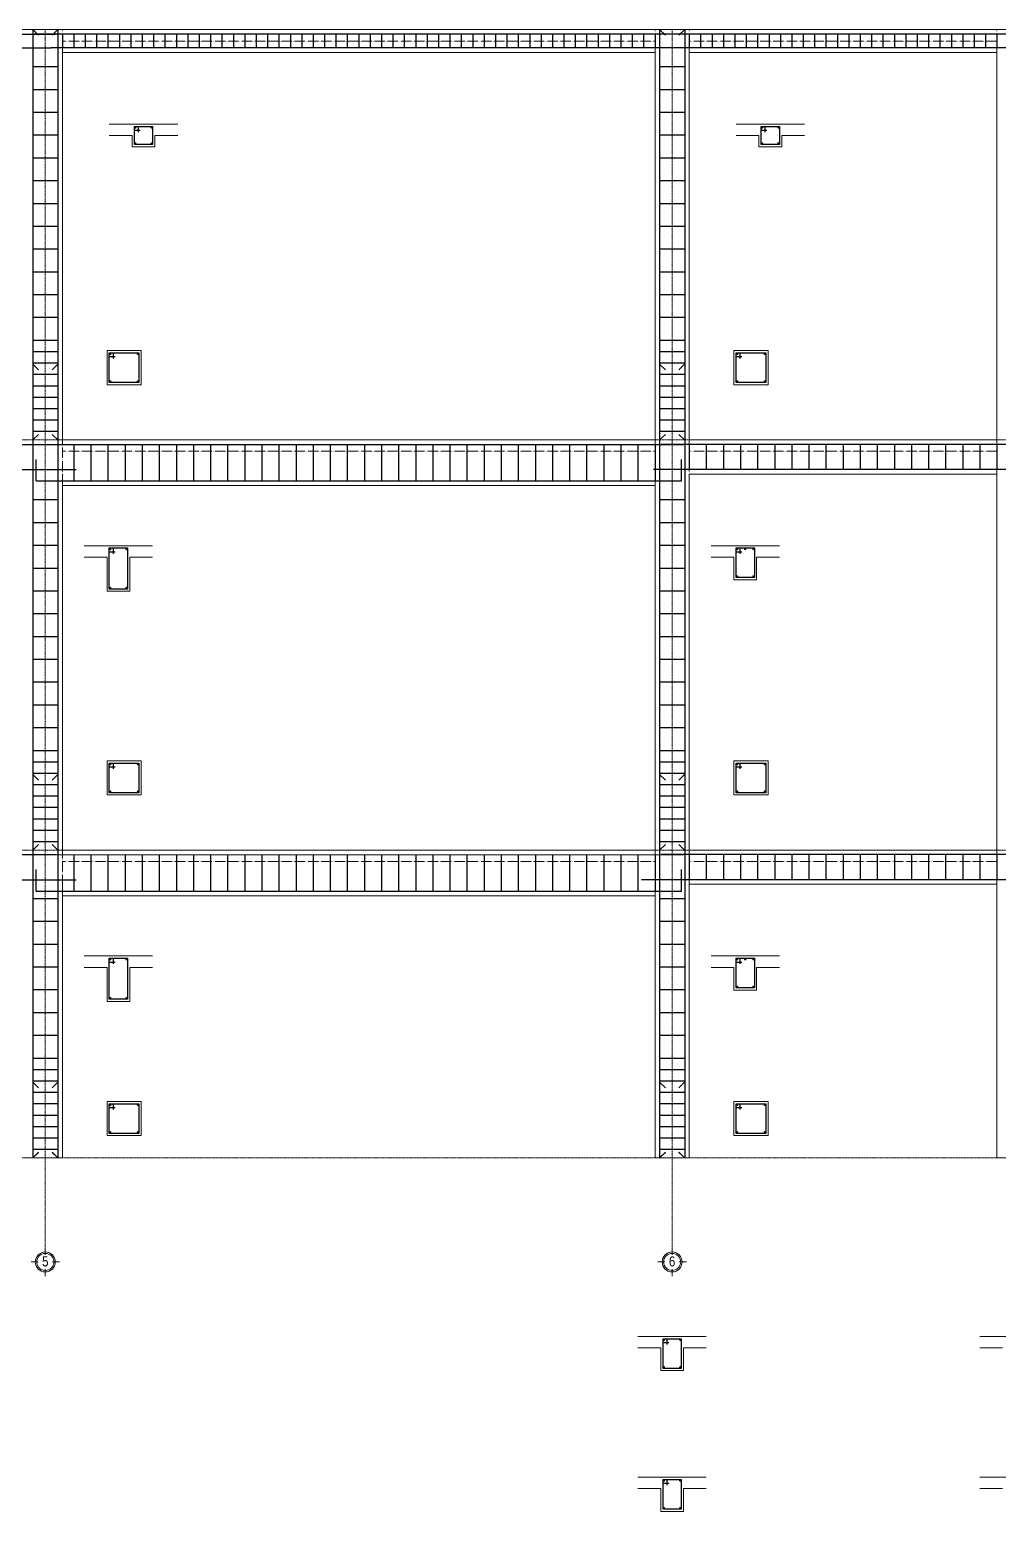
# Model space of a CAD drawing. Extents: x -79995 to 347433, y -157641 to 104789.
# Drawn here: x -53620 to -45120, y 1979 to 14981 of the extents above; entities that cross this region are included whole.
import ezdxf
from ezdxf.enums import TextEntityAlignment as Align

# ---------------------------------------------------------------- set-up
doc = ezdxf.new("R2010")
doc.units = 0
doc.linetypes.add('ACAD_ISO03W100', pattern=[30, 12, -18])
doc.linetypes.add('ACAD_ISO10W100', pattern=[18, 12, -3, 0, -3])
for name, color, linetype, lineweight in [('NÉT KHUẤT KC', 4, 'CONTINUOUS', 9), ('NÉT THẤY KC', 7, 'CONTINUOUS', 20), ('NÉT ĐẬM Cốt thép - các nét cần nhấn mạnh', 1, 'CONTINUOUS', 30), ('TEN TRUC', 3, 'CONTINUOUS', 18), ('TRUC', 24, 'CONTINUOUS', 0)]:
    doc.layers.add(name, color=color, linetype=linetype, lineweight=lineweight)
doc.layers.add('TAGS', color=60, linetype='CONTINUOUS')
doc.styles.add('VNI-HELVE-CONDENSEN', font='')
doc.styles.get('VNI-HELVE-CONDENSEN').set_extended_font_data('VNI-Helve-Condense')

# ---------------------------------------------------------------- blocks, each defined once
blk = doc.blocks.new('A$Ca5e4a220')
at = {"layer": 'NÉT ĐẬM Cốt thép - các nét cần nhấn mạnh'}
for p, q in [((51, 9900), (0, 9852)), ((51, 9900), (51, 0)), ((51, 0), (0, 48))]:
    blk.add_line(p, q, dxfattribs=at)
blk = doc.blocks.new('*U2139')
at = {"layer": 'NÉT ĐẬM Cốt thép - các nét cần nhấn mạnh'}
blk.add_line((-110, 0), (110, 0), dxfattribs=at)
blk = doc.blocks.new('*U2140')
at = {"layer": 'NÉT ĐẬM Cốt thép - các nét cần nhấn mạnh', "color": 0, "linetype": 'ByBlock', "lineweight": -2, "transparency": 16777216}
for p in [(0, 2200), (0, 2000), (0, 1800), (0, 1600), (0, 1400), (0, 1200), (0, 1000), (0, 800), (0, 600), (0, 400), (0, 200), (0, 0)]:
    blk.add_blockref('*U2139', p, dxfattribs=at)
blk = doc.blocks.new('*U2141')
at = {"layer": 'NÉT ĐẬM Cốt thép - các nét cần nhấn mạnh'}
blk.add_line((-110, 0), (110, 0), dxfattribs=at)
blk = doc.blocks.new('*U2142')
at = {"layer": 'NÉT ĐẬM Cốt thép - các nét cần nhấn mạnh', "color": 0, "linetype": 'ByBlock', "lineweight": -2, "transparency": 16777216}
for p in [(0, 600), (0, 400), (0, 200), (0, 0)]:
    blk.add_blockref('*U2141', p, dxfattribs=at)
blk = doc.blocks.new('*U2145')
at = {"layer": 'NÉT ĐẬM Cốt thép - các nét cần nhấn mạnh'}
blk.add_line((-110, 0), (110, 0), dxfattribs=at)
blk = doc.blocks.new('*U2146')
at = {"layer": 'NÉT ĐẬM Cốt thép - các nét cần nhấn mạnh', "color": 0, "linetype": 'ByBlock', "lineweight": -2, "transparency": 16777216}
for p in [(0, 3000), (0, 2800), (0, 2600), (0, 2400), (0, 2200), (0, 2000), (0, 1800), (0, 1600), (0, 1400), (0, 1200), (0, 1000), (0, 800), (0, 600), (0, 400), (0, 200), (0, 0)]:
    blk.add_blockref('*U2145', p, dxfattribs=at)
blk = doc.blocks.new('*U2147')
at = {"layer": 'NÉT ĐẬM Cốt thép - các nét cần nhấn mạnh'}
blk.add_line((-110, 0), (110, 0), dxfattribs=at)
blk = doc.blocks.new('*U2148')
at = {"layer": 'NÉT ĐẬM Cốt thép - các nét cần nhấn mạnh', "color": 0, "linetype": 'ByBlock', "lineweight": -2, "transparency": 16777216}
for p in [(0, 600), (0, 400), (0, 200), (0, 0)]:
    blk.add_blockref('*U2147', p, dxfattribs=at)
blk = doc.blocks.new('*U2137')
at = {"layer": 'NÉT ĐẬM Cốt thép - các nét cần nhấn mạnh'}
blk.add_line((-110, 0), (110, 0), dxfattribs=at)
blk = doc.blocks.new('*U2138')
at = {"layer": 'NÉT ĐẬM Cốt thép - các nét cần nhấn mạnh', "color": 0, "linetype": 'ByBlock', "lineweight": -2, "transparency": 16777216}
for p in [(0, 3200), (0, 3000), (0, 2800), (0, 2600), (0, 2400), (0, 2200), (0, 2000), (0, 1800), (0, 1600), (0, 1400), (0, 1200), (0, 1000), (0, 800), (0, 600), (0, 400), (0, 200), (0, 0)]:
    blk.add_blockref('*U2137', p, dxfattribs=at)
blk = doc.blocks.new('*U2143')
at = {"layer": 'NÉT ĐẬM Cốt thép - các nét cần nhấn mạnh'}
blk.add_line((-110, 0), (110, 0), dxfattribs=at)
blk = doc.blocks.new('*U2144')
at = {"layer": 'NÉT ĐẬM Cốt thép - các nét cần nhấn mạnh', "color": 0, "linetype": 'ByBlock', "lineweight": -2, "transparency": 16777216}
for p in [(0, 600), (0, 400), (0, 200), (0, 0)]:
    blk.add_blockref('*U2143', p, dxfattribs=at)
blk = doc.blocks.new('*U2151')
at = {"layer": 'NÉT ĐẬM Cốt thép - các nét cần nhấn mạnh'}
blk.add_line((-110, 0), (110, 0), dxfattribs=at)
blk = doc.blocks.new('*U2152')
at = {"layer": 'NÉT ĐẬM Cốt thép - các nét cần nhấn mạnh', "color": 0, "linetype": 'ByBlock', "lineweight": -2, "transparency": 16777216}
for p in [(0, 2200), (0, 2000), (0, 1800), (0, 1600), (0, 1400), (0, 1200), (0, 1000), (0, 800), (0, 600), (0, 400), (0, 200), (0, 0)]:
    blk.add_blockref('*U2151', p, dxfattribs=at)
blk = doc.blocks.new('*U2153')
at = {"layer": 'NÉT ĐẬM Cốt thép - các nét cần nhấn mạnh'}
blk.add_line((-110, 0), (110, 0), dxfattribs=at)
blk = doc.blocks.new('*U2154')
at = {"layer": 'NÉT ĐẬM Cốt thép - các nét cần nhấn mạnh', "color": 0, "linetype": 'ByBlock', "lineweight": -2, "transparency": 16777216}
for p in [(0, 600), (0, 400), (0, 200), (0, 0)]:
    blk.add_blockref('*U2153', p, dxfattribs=at)
blk = doc.blocks.new('*U2157')
at = {"layer": 'NÉT ĐẬM Cốt thép - các nét cần nhấn mạnh'}
blk.add_line((-110, 0), (110, 0), dxfattribs=at)
blk = doc.blocks.new('*U2158')
at = {"layer": 'NÉT ĐẬM Cốt thép - các nét cần nhấn mạnh', "color": 0, "linetype": 'ByBlock', "lineweight": -2, "transparency": 16777216}
for p in [(0, 3000), (0, 2800), (0, 2600), (0, 2400), (0, 2200), (0, 2000), (0, 1800), (0, 1600), (0, 1400), (0, 1200), (0, 1000), (0, 800), (0, 600), (0, 400), (0, 200), (0, 0)]:
    blk.add_blockref('*U2157', p, dxfattribs=at)
blk = doc.blocks.new('*U2159')
at = {"layer": 'NÉT ĐẬM Cốt thép - các nét cần nhấn mạnh'}
blk.add_line((-110, 0), (110, 0), dxfattribs=at)
blk = doc.blocks.new('*U2160')
at = {"layer": 'NÉT ĐẬM Cốt thép - các nét cần nhấn mạnh', "color": 0, "linetype": 'ByBlock', "lineweight": -2, "transparency": 16777216}
for p in [(0, 600), (0, 400), (0, 200), (0, 0)]:
    blk.add_blockref('*U2159', p, dxfattribs=at)
blk = doc.blocks.new('*U2149')
at = {"layer": 'NÉT ĐẬM Cốt thép - các nét cần nhấn mạnh'}
blk.add_line((-110, 0), (110, 0), dxfattribs=at)
blk = doc.blocks.new('*U2150')
at = {"layer": 'NÉT ĐẬM Cốt thép - các nét cần nhấn mạnh', "color": 0, "linetype": 'ByBlock', "lineweight": -2, "transparency": 16777216}
for p in [(0, 3200), (0, 3000), (0, 2800), (0, 2600), (0, 2400), (0, 2200), (0, 2000), (0, 1800), (0, 1600), (0, 1400), (0, 1200), (0, 1000), (0, 800), (0, 600), (0, 400), (0, 200), (0, 0)]:
    blk.add_blockref('*U2149', p, dxfattribs=at)
blk = doc.blocks.new('*U2155')
at = {"layer": 'NÉT ĐẬM Cốt thép - các nét cần nhấn mạnh'}
blk.add_line((-110, 0), (110, 0), dxfattribs=at)
blk = doc.blocks.new('*U2156')
at = {"layer": 'NÉT ĐẬM Cốt thép - các nét cần nhấn mạnh', "color": 0, "linetype": 'ByBlock', "lineweight": -2, "transparency": 16777216}
for p in [(0, 600), (0, 400), (0, 200), (0, 0)]:
    blk.add_blockref('*U2155', p, dxfattribs=at)
blk = doc.blocks.new('*U2193')
at = {"layer": 'NÉT ĐẬM Cốt thép - các nét cần nhấn mạnh'}
blk.add_line((-110, 0), (110, 0), dxfattribs=at)
blk = doc.blocks.new('*U2194')
at = {"layer": 'NÉT ĐẬM Cốt thép - các nét cần nhấn mạnh', "color": 0, "linetype": 'ByBlock', "lineweight": -2, "transparency": 16777216}
for p in [(0, 2700), (0, 2550), (0, 2400), (0, 2250), (0, 2100), (0, 1950), (0, 1800), (0, 1650), (0, 1500), (0, 1350), (0, 1200), (0, 1050), (0, 900), (0, 750), (0, 600), (0, 450), (0, 300), (0, 150), (0, 0)]:
    blk.add_blockref('*U2193', p, dxfattribs=at)
blk = doc.blocks.new('*U2195')
at = {"layer": 'NÉT ĐẬM Cốt thép - các nét cần nhấn mạnh'}
blk.add_line((-110, 0), (210, 0), dxfattribs=at)
blk = doc.blocks.new('*U2196')
at = {"layer": 'NÉT ĐẬM Cốt thép - các nét cần nhấn mạnh', "color": 0, "linetype": 'ByBlock', "lineweight": -2, "transparency": 16777216}
for p in [(0, 5100), (0, 4950), (0, 4800), (0, 4650), (0, 4500), (0, 4350), (0, 4200), (0, 4050), (0, 3900), (0, 3750), (0, 3600), (0, 3450), (0, 3300), (0, 3150), (0, 3000), (0, 2850), (0, 2700), (0, 2550), (0, 2400), (0, 2250), (0, 2100), (0, 1950), (0, 1800), (0, 1650), (0, 1500), (0, 1350), (0, 1200), (0, 1050), (0, 900), (0, 750), (0, 600), (0, 450), (0, 300), (0, 150), (0, 0)]:
    blk.add_blockref('*U2195', p, dxfattribs=at)
blk = doc.blocks.new('*U2201')
at = {"layer": 'NÉT ĐẬM Cốt thép - các nét cần nhấn mạnh'}
blk.add_line((-110, 0), (110, 0), dxfattribs=at)
blk = doc.blocks.new('*U2202')
at = {"layer": 'NÉT ĐẬM Cốt thép - các nét cần nhấn mạnh', "color": 0, "linetype": 'ByBlock', "lineweight": -2, "transparency": 16777216}
for p in [(0, 2700), (0, 2550), (0, 2400), (0, 2250), (0, 2100), (0, 1950), (0, 1800), (0, 1650), (0, 1500), (0, 1350), (0, 1200), (0, 1050), (0, 900), (0, 750), (0, 600), (0, 450), (0, 300), (0, 150), (0, 0)]:
    blk.add_blockref('*U2201', p, dxfattribs=at)
blk = doc.blocks.new('*U2203')
at = {"layer": 'NÉT ĐẬM Cốt thép - các nét cần nhấn mạnh'}
blk.add_line((-110, 0), (210, 0), dxfattribs=at)
blk = doc.blocks.new('*U2204')
at = {"layer": 'NÉT ĐẬM Cốt thép - các nét cần nhấn mạnh', "color": 0, "linetype": 'ByBlock', "lineweight": -2, "transparency": 16777216}
for p in [(0, 5100), (0, 4950), (0, 4800), (0, 4650), (0, 4500), (0, 4350), (0, 4200), (0, 4050), (0, 3900), (0, 3750), (0, 3600), (0, 3450), (0, 3300), (0, 3150), (0, 3000), (0, 2850), (0, 2700), (0, 2550), (0, 2400), (0, 2250), (0, 2100), (0, 1950), (0, 1800), (0, 1650), (0, 1500), (0, 1350), (0, 1200), (0, 1050), (0, 900), (0, 750), (0, 600), (0, 450), (0, 300), (0, 150), (0, 0)]:
    blk.add_blockref('*U2203', p, dxfattribs=at)
blk = doc.blocks.new('*U2223')
at = {"layer": 'NÉT ĐẬM Cốt thép - các nét cần nhấn mạnh'}
blk.add_line((-110, 0), (10, 0), dxfattribs=at)
blk = doc.blocks.new('*U2224')
at = {"layer": 'NÉT ĐẬM Cốt thép - các nét cần nhấn mạnh', "color": 0, "linetype": 'ByBlock', "lineweight": -2, "transparency": 16777216}
for p in [(0, 2700), (0, 2600), (0, 2500), (0, 2400), (0, 2300), (0, 2200), (0, 2100), (0, 2000), (0, 1900), (0, 1800), (0, 1700), (0, 1600), (0, 1500), (0, 1400), (0, 1300), (0, 1200), (0, 1100), (0, 1000), (0, 900), (0, 800), (0, 700), (0, 600), (0, 500), (0, 400), (0, 300), (0, 200), (0, 100), (0, 0)]:
    blk.add_blockref('*U2223', p, dxfattribs=at)
blk = doc.blocks.new('*U2225')
at = {"layer": 'NÉT ĐẬM Cốt thép - các nét cần nhấn mạnh'}
blk.add_line((-110, 0), (10, 0), dxfattribs=at)
blk = doc.blocks.new('*U2226')
at = {"layer": 'NÉT ĐẬM Cốt thép - các nét cần nhấn mạnh', "color": 0, "linetype": 'ByBlock', "lineweight": -2, "transparency": 16777216}
for p in [(0, 5200), (0, 5100), (0, 5000), (0, 4900), (0, 4800), (0, 4700), (0, 4600), (0, 4500), (0, 4400), (0, 4300), (0, 4200), (0, 4100), (0, 4000), (0, 3900), (0, 3800), (0, 3700), (0, 3600), (0, 3500), (0, 3400), (0, 3300), (0, 3200), (0, 3100), (0, 3000), (0, 2900), (0, 2800), (0, 2700), (0, 2600), (0, 2500), (0, 2400), (0, 2300), (0, 2200), (0, 2100), (0, 2000), (0, 1900), (0, 1800), (0, 1700), (0, 1600), (0, 1500), (0, 1400), (0, 1300), (0, 1200), (0, 1100), (0, 1000), (0, 900), (0, 800), (0, 700), (0, 600), (0, 500), (0, 400), (0, 300), (0, 200), (0, 100), (0, 0)]:
    blk.add_blockref('*U2225', p, dxfattribs=at)
blk = doc.blocks.new('A$C206177D3')
at = {"layer": 'TEN TRUC', "ltscale": 1000}
for p, q in [((-37, 240), (-37, 490)), ((-287, -10), (-537, -10)), ((-37, -510), (-37, -260)), ((463, -10), (213, -10))]:
    blk.add_line(p, q, dxfattribs=at)
blk.add_circle((-37, -10), 350, dxfattribs=at)
at = {"layer": 'TEN TRUC', "color": 254, "ltscale": 1000}
blk.add_circle((-37, -10), 300, dxfattribs=at)

msp = doc.modelspace()

# ---------------------------------------------------------------- linework, layer by layer
at = {"layer": 'NÉT KHUẤT KC', "linetype": 'ACAD_ISO03W100', "ltscale": 0.2}
for p, q in [((-53332.243, 14981.1), (-53332.243, 5081.1)), ((-48132.243, 14981.1), (-48132.243, 5081.1)), ((-47832.243, 14981.1), (-47832.243, 5081.1)), ((-45132.243, 14981.1), (-45132.243, 5081.1)), ((-48132.243, 14881.1), (-53332.243, 14881.1)), ((-45132.243, 14881.1), (-47832.243, 14881.1)), ((-48132.243, 11281.1), (-53332.243, 11281.1)), ((-45132.243, 11281.1), (-47832.243, 11281.1)), ((-48132.243, 7681.1), (-53332.243, 7681.1)), ((-45132.243, 7681.1), (-47832.243, 7681.1))]:
    msp.add_line(p, q, dxfattribs=at)
at = {"layer": 'NÉT THẤY KC'}
for p, q in [((-72132.243, 14981.1), (-38832.243, 14981.1)), ((-53332.243, 14781.1), (-53332.243, 11381.1)), ((-53332.243, 14781.1), (-48132.243, 14781.1)), ((-48132.243, 14781.1), (-48132.243, 5081.1)), ((-47832.243, 14781.1), (-47832.243, 11381.1)), ((-47832.243, 14781.1), (-45132.243, 14781.1)), ((-45132.243, 14781.1), (-45132.243, 5081.1)), ((-52920.773, 14152.517), (-52320.773, 14152.517)), ((-52920.773, 14052.517), (-52720.773, 14052.517)), ((-52720.773, 13952.517), (-52720.773, 14052.517)), ((-52520.773, 14052.517), (-52320.773, 14052.517)), ((-52520.773, 14052.517), (-52520.773, 13952.517)), ((-47420.773, 14152.517), (-46820.773, 14152.517)), ((-47420.773, 14052.517), (-47220.773, 14052.517)), ((-47220.773, 13952.517), (-47220.773, 14052.517)), ((-47020.773, 14052.517), (-46820.773, 14052.517)), ((-47020.773, 14052.517), (-47020.773, 13952.517)), ((-52720.773, 13952.517), (-52520.773, 13952.517)), ((-47220.773, 13952.517), (-47020.773, 13952.517)), ((-52640.773, 12165.155), (-52940.773, 12165.155)), ((-47140.773, 12165.155), (-47440.773, 12165.155)), ((-53332.243, 11381.1), (-48132.243, 11381.1)), ((-47832.243, 11381.1), (-45132.243, 11381.1)), ((-53332.243, 11081.1), (-53332.243, 7781.1)), ((-47832.243, 11081.1), (-47832.243, 7781.1)), ((-47832.243, 11081.1), (-45132.243, 11081.1)), ((-53332.243, 10981.1), (-48132.243, 10981.1)), ((-53140.773, 10452.517), (-52540.773, 10452.517)), ((-47640.773, 10452.517), (-47040.773, 10452.517)), ((-53140.773, 10352.517), (-52940.773, 10352.517)), ((-52940.773, 10052.517), (-52940.773, 10352.517)), ((-52740.773, 10352.517), (-52540.773, 10352.517)), ((-52740.773, 10352.517), (-52740.773, 10052.517)), ((-47640.773, 10352.517), (-47440.773, 10352.517)), ((-47440.773, 10152.517), (-47440.773, 10352.517)), ((-47240.773, 10352.517), (-47040.773, 10352.517)), ((-47240.773, 10352.517), (-47240.773, 10152.517)), ((-47440.773, 10152.517), (-47240.773, 10152.517)), ((-52940.773, 10052.517), (-52740.773, 10052.517)), ((-52640.773, 8565.155), (-52940.773, 8565.155)), ((-47140.773, 8565.155), (-47440.773, 8565.155)), ((-53332.243, 7781.1), (-48132.243, 7781.1)), ((-47832.243, 7781.1), (-45132.243, 7781.1)), ((-53332.243, 7481.1), (-53332.243, 5081.1)), ((-47832.243, 7481.1), (-47832.243, 5081.1)), ((-47832.243, 7481.1), (-45132.243, 7481.1)), ((-53332.243, 7381.1), (-48132.243, 7381.1)), ((-53140.773, 6852.517), (-52540.773, 6852.517)), ((-47640.773, 6852.517), (-47040.773, 6852.517)), ((-53140.773, 6752.517), (-52940.773, 6752.517)), ((-52940.773, 6452.517), (-52940.773, 6752.517)), ((-52740.773, 6752.517), (-52540.773, 6752.517)), ((-52740.773, 6752.517), (-52740.773, 6452.517)), ((-47640.773, 6752.517), (-47440.773, 6752.517)), ((-47440.773, 6552.517), (-47440.773, 6752.517)), ((-47240.773, 6752.517), (-47040.773, 6752.517)), ((-47240.773, 6752.517), (-47240.773, 6552.517)), ((-47440.773, 6552.517), (-47240.773, 6552.517)), ((-52940.773, 6452.517), (-52740.773, 6452.517)), ((-52640.773, 5575.548), (-52940.773, 5575.548)), ((-47140.773, 5575.548), (-47440.773, 5575.548)), ((-53632.243, 5081.1), (-53332.243, 5081.1)), ((-48132.243, 5081.1), (-47832.243, 5081.1)), ((-45132.243, 5081.1), (-44832.243, 5081.1)), ((-48282.243, 3513.663), (-47682.243, 3513.663)), ((-45282.243, 3513.663), (-44682.243, 3513.663)), ((-48282.243, 3413.663), (-48082.243, 3413.663)), ((-48082.243, 3213.663), (-48082.243, 3413.663)), ((-47882.243, 3413.663), (-47682.243, 3413.663)), ((-47882.243, 3413.663), (-47882.243, 3213.663)), ((-45282.243, 3413.663), (-45082.243, 3413.663)), ((-48082.243, 3213.663), (-47882.243, 3213.663)), ((-48282.243, 2278.56), (-47682.243, 2278.56)), ((-45282.243, 2278.56), (-44682.243, 2278.56)), ((-48282.243, 2178.56), (-48082.243, 2178.56)), ((-48082.243, 1978.56), (-48082.243, 2178.56)), ((-47882.243, 2178.56), (-47682.243, 2178.56)), ((-47882.243, 2178.56), (-47882.243, 1978.56)), ((-45282.243, 2178.56), (-45082.243, 2178.56)), ((-48082.243, 1978.56), (-47882.243, 1978.56))]:
    msp.add_line(p, q, dxfattribs=at)
for points in [[(-52940.773, 12165.155), (-52640.773, 12165.155), (-52640.773, 11865.155), (-52940.773, 11865.155)], [(-47440.773, 12165.155), (-47140.773, 12165.155), (-47140.773, 11865.155), (-47440.773, 11865.155)], [(-52940.773, 8565.155), (-52640.773, 8565.155), (-52640.773, 8265.155), (-52940.773, 8265.155)], [(-47440.773, 8565.155), (-47140.773, 8565.155), (-47140.773, 8265.155), (-47440.773, 8265.155)], [(-52940.773, 5575.548), (-52640.773, 5575.548), (-52640.773, 5275.548), (-52940.773, 5275.548)], [(-47440.773, 5575.548), (-47140.773, 5575.548), (-47140.773, 5275.548), (-47440.773, 5275.548)]]:
    msp.add_lwpolyline(points, close=True, dxfattribs=at)
at = {"layer": 'NÉT ĐẬM Cốt thép - các nét cần nhấn mạnh'}
for p, q in [((-63077.424, 14941.088), (-53387.417, 14941.335)), ((-47887.062, 14941.088), (-53577.267, 14941.335)), ((-38884.933, 14941.088), (-48078.234, 14941.335)), ((-62932.237, 14821.1), (-53432.237, 14821.1)), ((-47931.676, 14821.1), (-53432.237, 14821.1)), ((-44712.243, 14821.1), (-48252.243, 14821.1)), ((-52700.773, 14099.355), (-52650.426, 14099.355)), ((-52667.611, 14132.517), (-52667.611, 14082.17)), ((-47200.773, 14099.355), (-47150.426, 14099.355)), ((-47167.611, 14132.517), (-47167.611, 14082.17)), ((-52920.773, 12111.993), (-52870.426, 12111.993)), ((-52887.611, 12145.155), (-52887.611, 12094.808)), ((-47420.773, 12111.993), (-47370.426, 12111.993)), ((-47387.611, 12145.155), (-47387.611, 12094.808)), ((-53592.243, 12044.537), (-53541.427, 11996.393)), ((-53592.243, 12044.537), (-53541.427, 11996.393)), ((-53372.243, 12044.537), (-53423.058, 11996.393)), ((-53372.243, 12044.537), (-53423.058, 11996.393)), ((-48092.243, 12044.537), (-48041.427, 11996.393)), ((-48092.243, 12044.537), (-48041.427, 11996.393)), ((-47872.243, 12044.537), (-47923.058, 11996.393)), ((-47872.243, 12044.537), (-47923.058, 11996.393)), ((-63077.424, 11341.088), (-53387.417, 11341.335)), ((-53592.243, 11381.1), (-53541.427, 11429.243)), ((-53592.243, 11381.1), (-53541.427, 11429.243)), ((-53576.826, 11341.088), (-47882.241, 11341.335)), ((-53372.243, 11381.1), (-53423.058, 11429.243)), ((-53372.243, 11381.1), (-53423.058, 11429.243)), ((-48092.243, 11381.1), (-48041.427, 11429.243)), ((-48092.243, 11381.1), (-48041.427, 11429.243)), ((-38884.449, 11341.088), (-48078.234, 11341.335)), ((-47872.243, 11381.1), (-47923.058, 11429.243)), ((-47872.243, 11381.1), (-47923.058, 11429.243)), ((-53563.186, 11021.1), (-53563.186, 11210.015)), ((-47901.299, 11021.1), (-47901.299, 11210.015)), ((-57752.243, 11121.1), (-53212.243, 11121.1)), ((-44712.243, 11121.255), (-48145.966, 11121.1)), ((-53563.186, 11021.1), (-47901.299, 11021.1)), ((-52887.611, 10432.517), (-52887.611, 10382.17)), ((-47387.611, 10432.517), (-47387.611, 10382.17)), ((-52920.773, 10399.355), (-52870.426, 10399.355)), ((-47420.773, 10399.355), (-47370.426, 10399.355)), ((-52920.773, 8511.993), (-52870.426, 8511.993)), ((-52887.611, 8545.155), (-52887.611, 8494.808)), ((-47420.773, 8511.993), (-47370.426, 8511.993)), ((-47387.611, 8545.155), (-47387.611, 8494.808)), ((-53592.243, 8444.537), (-53541.427, 8396.393)), ((-53372.243, 8444.537), (-53423.058, 8396.393)), ((-48092.243, 8444.537), (-48041.427, 8396.393)), ((-47872.243, 8444.537), (-47923.058, 8396.393)), ((-53592.243, 7781.1), (-53541.427, 7829.243)), ((-53372.243, 7781.1), (-53423.058, 7829.243)), ((-48092.243, 7781.1), (-48041.427, 7829.243)), ((-47872.243, 7781.1), (-47923.058, 7829.243)), ((-63077.424, 7741.088), (-53387.417, 7741.335)), ((-53576.826, 7741.088), (-47882.241, 7741.335)), ((-38888.299, 7741.088), (-48078.234, 7741.335)), ((-53563.186, 7421.1), (-53563.186, 7610.015)), ((-47901.299, 7421.1), (-47901.299, 7610.015)), ((-57752.243, 7521.1), (-53212.243, 7521.1)), ((-57372.243, 7521.1), (-53529.297, 7521.1)), ((-53563.186, 7421.1), (-47901.299, 7421.1)), ((-44712.243, 7521.1), (-48252.243, 7521.1)), ((-45092.243, 7521.1), (-47931.676, 7521.1)), ((-52920.773, 6799.355), (-52870.426, 6799.355)), ((-52887.611, 6832.517), (-52887.611, 6782.17)), ((-47420.773, 6799.355), (-47370.426, 6799.355)), ((-47387.611, 6832.517), (-47387.611, 6782.17)), ((-53592.243, 5744.537), (-53541.427, 5696.393)), ((-53372.243, 5744.537), (-53423.058, 5696.393)), ((-48092.243, 5744.537), (-48041.427, 5696.393)), ((-47872.243, 5744.537), (-47923.058, 5696.393)), ((-52920.773, 5522.386), (-52870.426, 5522.386)), ((-52887.611, 5555.548), (-52887.611, 5505.201)), ((-47420.773, 5522.386), (-47370.426, 5522.386)), ((-47387.611, 5555.548), (-47387.611, 5505.201)), ((-53592.243, 5081.1), (-53541.427, 5129.243)), ((-53372.243, 5081.1), (-53423.058, 5129.243)), ((-48092.243, 5081.1), (-48041.427, 5129.243)), ((-47872.243, 5081.1), (-47923.058, 5129.243)), ((-48062.243, 3460.501), (-48011.896, 3460.501)), ((-48029.081, 3493.663), (-48029.081, 3443.316)), ((-48062.243, 2225.398), (-48011.896, 2225.398)), ((-48029.081, 2258.56), (-48029.081, 2208.213))]:
    msp.add_line(p, q, dxfattribs=at)
at = {"layer": 'NÉT ĐẬM Cốt thép - các nét cần nhấn mạnh', "const_width": 10}
for points in [[(-52697.108, 14122.751, 1), (-52687.108, 14122.751, 1)], [(-52544.438, 14122.751, -1), (-52554.438, 14122.751, -1)], [(-47197.108, 14122.751, 1), (-47187.108, 14122.751, 1)], [(-47044.438, 14122.751, -1), (-47054.438, 14122.751, -1)], [(-52697.108, 13982.283, -1), (-52687.108, 13982.283, -1)], [(-52544.438, 13982.283, 1), (-52554.438, 13982.283, 1)], [(-47197.108, 13982.283, -1), (-47187.108, 13982.283, -1)], [(-47044.438, 13982.283, 1), (-47054.438, 13982.283, 1)], [(-52917.108, 12135.389, 1), (-52907.108, 12135.389, 1)], [(-52664.438, 12135.389, -1), (-52674.438, 12135.389, -1)], [(-47417.108, 12135.389, 1), (-47407.108, 12135.389, 1)], [(-47164.438, 12135.389, -1), (-47174.438, 12135.389, -1)], [(-52917.108, 11894.92, -1), (-52907.108, 11894.92, -1)], [(-52664.438, 11894.92, 1), (-52674.438, 11894.92, 1)], [(-47417.108, 11894.92, -1), (-47407.108, 11894.92, -1)], [(-47164.438, 11894.92, 1), (-47174.438, 11894.92, 1)], [(-52917.108, 10422.751, 1), (-52907.108, 10422.751, 1)], [(-52764.438, 10422.751, -1), (-52774.438, 10422.751, -1)], [(-47417.108, 10422.751, 1), (-47407.108, 10422.751, 1)], [(-47336.026, 10422.751, -1), (-47346.026, 10422.751, -1)], [(-47264.438, 10422.751, -1), (-47274.438, 10422.751, -1)], [(-47417.108, 10182.283, -1), (-47407.108, 10182.283, -1)], [(-47264.438, 10182.283, 1), (-47274.438, 10182.283, 1)], [(-52917.108, 10082.283, -1), (-52907.108, 10082.283, -1)], [(-52764.438, 10082.283, 1), (-52774.438, 10082.283, 1)], [(-52917.108, 8535.389, 1), (-52907.108, 8535.389, 1)], [(-52664.438, 8535.389, -1), (-52674.438, 8535.389, -1)], [(-47417.108, 8535.389, 1), (-47407.108, 8535.389, 1)], [(-47164.438, 8535.389, -1), (-47174.438, 8535.389, -1)], [(-52917.108, 8294.92, -1), (-52907.108, 8294.92, -1)], [(-52664.438, 8294.92, 1), (-52674.438, 8294.92, 1)], [(-47417.108, 8294.92, -1), (-47407.108, 8294.92, -1)], [(-47164.438, 8294.92, 1), (-47174.438, 8294.92, 1)], [(-52917.108, 6822.751, 1), (-52907.108, 6822.751, 1)], [(-52764.438, 6822.751, -1), (-52774.438, 6822.751, -1)], [(-47417.108, 6822.751, 1), (-47407.108, 6822.751, 1)], [(-47336.026, 6822.751, -1), (-47346.026, 6822.751, -1)], [(-47264.438, 6822.751, -1), (-47274.438, 6822.751, -1)], [(-47417.108, 6582.283, -1), (-47407.108, 6582.283, -1)], [(-47264.438, 6582.283, 1), (-47274.438, 6582.283, 1)], [(-52917.108, 6482.283, -1), (-52907.108, 6482.283, -1)], [(-52764.438, 6482.283, 1), (-52774.438, 6482.283, 1)], [(-52917.108, 5545.783, 1), (-52907.108, 5545.783, 1)], [(-52664.438, 5545.783, -1), (-52674.438, 5545.783, -1)], [(-47417.108, 5545.783, 1), (-47407.108, 5545.783, 1)], [(-47164.438, 5545.783, -1), (-47174.438, 5545.783, -1)], [(-52917.108, 5305.314, -1), (-52907.108, 5305.314, -1)], [(-52664.438, 5305.314, 1), (-52674.438, 5305.314, 1)], [(-47417.108, 5305.314, -1), (-47407.108, 5305.314, -1)], [(-47164.438, 5305.314, 1), (-47174.438, 5305.314, 1)], [(-48058.578, 3483.897, 1), (-48048.578, 3483.897, 1)], [(-47905.908, 3483.897, -1), (-47915.908, 3483.897, -1)], [(-48058.578, 3243.428, -1), (-48048.578, 3243.428, -1)], [(-47905.908, 3243.428, 1), (-47915.908, 3243.428, 1)], [(-48058.578, 2248.794, 1), (-48048.578, 2248.794, 1)], [(-47905.908, 2248.794, -1), (-47915.908, 2248.794, -1)], [(-48058.578, 2008.325, -1), (-48048.578, 2008.325, -1)], [(-47905.908, 2008.325, 1), (-47915.908, 2008.325, 1)]]:
    msp.add_lwpolyline(points, format="xyb", close=True, dxfattribs=at)
at = {"layer": 'NÉT ĐẬM Cốt thép - các nét cần nhấn mạnh'}
for points in [[(-52540.773, 13972.517), (-52700.773, 13972.517), (-52700.773, 14132.517), (-52540.773, 14132.517)], [(-47040.773, 13972.517), (-47200.773, 13972.517), (-47200.773, 14132.517), (-47040.773, 14132.517)], [(-52920.773, 12145.155), (-52660.773, 12145.155), (-52660.773, 11885.155), (-52920.773, 11885.155)], [(-47420.773, 12145.155), (-47160.773, 12145.155), (-47160.773, 11885.155), (-47420.773, 11885.155)], [(-52760.773, 10072.517), (-52920.773, 10072.517), (-52920.773, 10432.517), (-52760.773, 10432.517)], [(-47260.773, 10172.517), (-47420.773, 10172.517), (-47420.773, 10432.517), (-47260.773, 10432.517)], [(-52920.773, 8545.155), (-52660.773, 8545.155), (-52660.773, 8285.155), (-52920.773, 8285.155)], [(-47420.773, 8545.155), (-47160.773, 8545.155), (-47160.773, 8285.155), (-47420.773, 8285.155)], [(-52760.773, 6472.517), (-52920.773, 6472.517), (-52920.773, 6832.517), (-52760.773, 6832.517)], [(-47260.773, 6572.517), (-47420.773, 6572.517), (-47420.773, 6832.517), (-47260.773, 6832.517)], [(-52920.773, 5555.548), (-52660.773, 5555.548), (-52660.773, 5295.548), (-52920.773, 5295.548)], [(-47420.773, 5555.548), (-47160.773, 5555.548), (-47160.773, 5295.548), (-47420.773, 5295.548)], [(-47902.243, 3233.663), (-48062.243, 3233.663), (-48062.243, 3493.663), (-47902.243, 3493.663)], [(-47902.243, 1998.56), (-48062.243, 1998.56), (-48062.243, 2258.56), (-47902.243, 2258.56)]]:
    msp.add_lwpolyline(points, close=True, dxfattribs=at)
at = {"layer": 'TRUC', "linetype": 'ACAD_ISO10W100', "ltscale": 0.2}
for p, q in [((-71982.243, 11381.1), (-38982.243, 11381.1)), ((-71982.243, 7781.1), (-38982.243, 7781.1)), ((-71982.243, 5081.1), (-38982.243, 5081.1))]:
    msp.add_line(p, q, dxfattribs=at)
for points in [[(-53482.243, 14981.1), (-53482.243, 4292.245)], [(-47982.243, 14981.1), (-47982.243, 4292.245)]]:
    msp.add_lwpolyline(points, dxfattribs=at)

# ---------------------------------------------------------------- block references
at = {"layer": 'NÉT THẤY KC', "xscale": -1}
for p in [(-53541.427, 5081.1), (-48041.427, 5081.1)]:
    msp.add_blockref('A$Ca5e4a220', p, dxfattribs=at)
at = {"layer": 'NÉT THẤY KC'}
for p in [(-53423.058, 5081.1), (-47923.058, 5081.1)]:
    msp.add_blockref('A$Ca5e4a220', p, dxfattribs=at)
at = {"layer": 'NÉT ĐẬM Cốt thép - các nét cần nhấn mạnh', "xscale": -1, "rotation": 90}
for name, p in [('*U2226', (-48132.243, 14831.255)), ('*U2224', (-45132.243, 14831.255)), ('*U2204', (-48132.243, 11231.099)), ('*U2202', (-45132.243, 11231.255)), ('*U2196', (-48132.243, 7631.099)), ('*U2194', (-45132.243, 7631.255))]:
    msp.add_blockref(name, p, dxfattribs=at)
at = {"layer": 'NÉT ĐẬM Cốt thép - các nét cần nhấn mạnh'}
for name, p in [('*U2138', (-53482.243, 11456.664)), ('*U2150', (-47982.243, 11456.664)), ('*U2144', (-53482.243, 11556.664)), ('*U2156', (-47982.243, 11556.664)), ('*U2146', (-53482.243, 7856.664)), ('*U2158', (-47982.243, 7856.664)), ('*U2148', (-53482.243, 7956.664)), ('*U2160', (-47982.243, 7956.664)), ('*U2140', (-53482.243, 5156.664)), ('*U2152', (-47982.243, 5156.664)), ('*U2142', (-53482.243, 5256.664)), ('*U2154', (-47982.243, 5256.664))]:
    msp.add_blockref(name, p, dxfattribs=at)
at = {"layer": 'TAGS', "ltscale": 1000}
ref = msp.add_blockref('A$C206177D3', (-53473.087, 4169.709), dxfattribs=dict(at, xscale=0.25, yscale=0.25, zscale=0.25))
ref.add_attrib('A', '5', dxfattribs={"color": 7, "ltscale": 1000, "height": 87.5, "style": 'VNI-HELVE-CONDENSEN'}).set_placement((-53482.663, 4128.299), align=Align.CENTER)
ref = msp.add_blockref('A$C206177D3', (-47973.087, 4169.709), dxfattribs=dict(at, xscale=0.25, yscale=0.25, zscale=0.25))
ref.add_attrib('A', '6', dxfattribs={"color": 7, "ltscale": 1000, "height": 87.5, "style": 'VNI-HELVE-CONDENSEN'}).set_placement((-47982.663, 4128.299), align=Align.CENTER)

doc.saveas('drawing.dxf')
